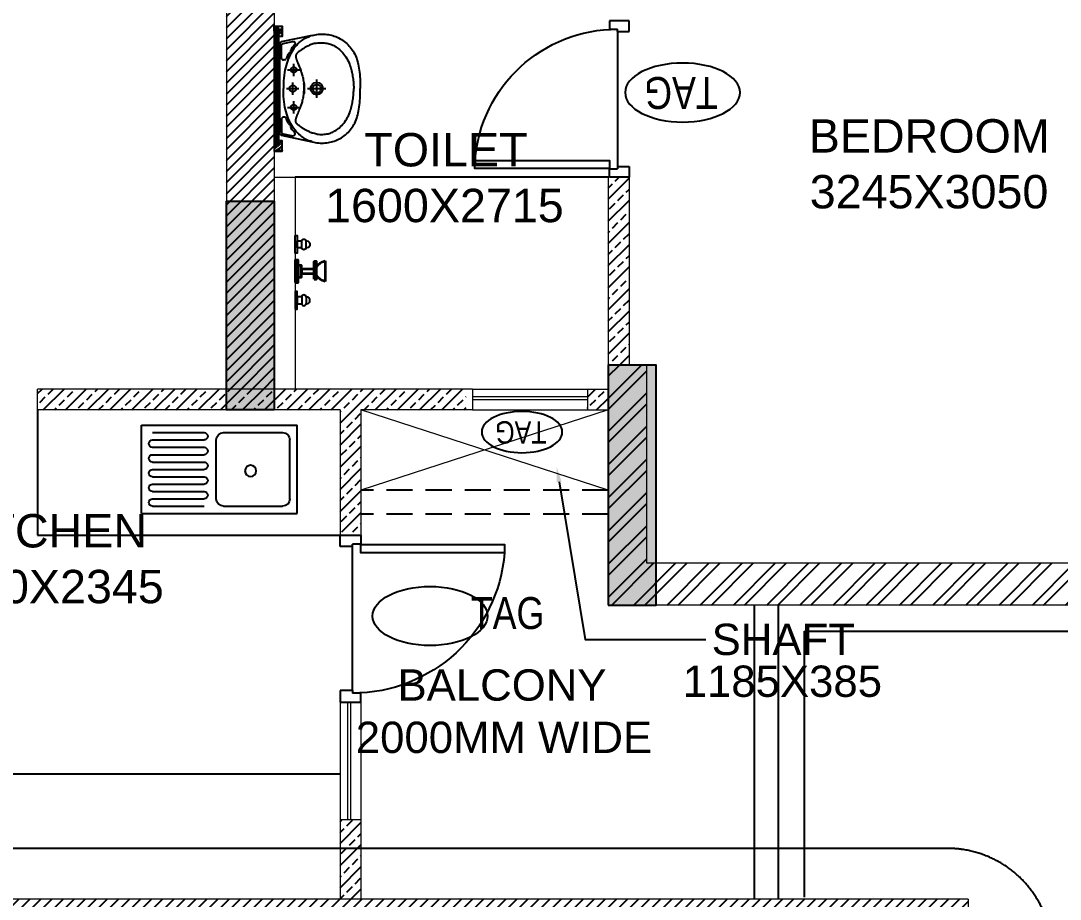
# Model space of a CAD drawing. Header units: millimetres. Extents: x 1255966 to 1543012, y 318612 to 465611.
# Drawn here: x 1423036 to 1428017, y 416649 to 420859 of the extents above; entities that cross this region are included whole.
import ezdxf
from ezdxf.enums import TextEntityAlignment as Align

# ---------------------------------------------------------------- set-up
doc = ezdxf.new("R2010")
doc.units = ezdxf.units.MM
doc.header["$LTSCALE"] = 500
doc.header["$MEASUREMENT"] = 0
for name, pattern in [('3BHK Tower plans sections n elevations 13716$0$CENTER', [50.8, 31.75, -6.35, 6.35, -6.35]), ('3BHK Tower plans sections n elevations 13716$0$HIDDEN', [0.375, 0.25, -0.125]), ('HIDDEN', [0.375, 0.25, -0.125])]:
    doc.linetypes.add(name, pattern=pattern)
doc.layers.get('Defpoints').update_dxf_attribs({"lineweight": 0})
for name, color, linetype in [('3BHK Tower plans sections n elevations 13716$0$CUTOUT', 8, '3BHK Tower plans sections n elevations 13716$0$HIDDEN'), ('3BHK Tower plans sections n elevations 13716$0$DOOR', 8, 'Continuous'), ('3BHK Tower plans sections n elevations 13716$0$Drop', 143, 'Continuous'), ('3BHK Tower plans sections n elevations 13716$0$FIXTURE', 251, 'Continuous'), ('3BHK Tower plans sections n elevations 13716$0$FIXTURE-KITCHEN', 251, 'Continuous'), ('AHC-A-FURNITURE', 2, 'Continuous'), ('TEXT-RM NAME', 6, 'Continuous'), ('TOWER AREA COLUMN.', 6, 'Continuous')]:
    doc.layers.add(name, color=color, linetype=linetype)
for name, color, linetype, true_color in [('A-TAG', 7, 'Continuous', 0xef00ef), ('PROJECTION', 7, 'HIDDEN', 0xff4000), ('RAILING', 7, 'Continuous', 0xadadad)]:
    doc.layers.add(name, color=color, linetype=linetype, true_color=true_color)
for name, color, linetype, lineweight in [('TILE', 252, 'Continuous', 13), ('TOWER COL HATCH', 253, 'Continuous', 20), ('Wall', 2, 'Continuous', 15), ('WIN', 144, 'Continuous', 15)]:
    doc.layers.add(name, color=color, linetype=linetype, lineweight=lineweight)
doc.styles.add('3BHK Tower plans sections n elevations 13716$0$SIMPLEX', font='simplex.shx', dxfattribs={"width": 0.8, "height": 100})
doc.styles.get("Standard").update_dxf_attribs({"font": 'arial.ttf'})
pattern_1 = [(45, (1157523.66, 675112.694), (-53.033009, 53.033009), []), (45, (1157576.69, 675112.694), (-53.033009, 53.033009), [37.5, -18.75])]
pattern_2 = [(45, (1157523.658, 675112.694), (-26.5165043, 26.5165043), [])]

# ---------------------------------------------------------------- blocks, each defined once
blk = doc.blocks.new('3BHK Tower plans sections n elevations 13716$0$DOOR 750')
at = {"layer": '3BHK Tower plans sections n elevations 13716$0$DOOR', "ltscale": 100}
for p, q in [((0, 730), (100, 730)), ((0, 675), (0, 730)), ((100, 730), (100, 687)), ((60, 675), (0, 675)), ((100, 687), (60, 687)), ((60, 675), (60, 687)), ((60, 675), (60, -15)), ((60, -15), (0, -15)), ((0, -15), (0, -70)), ((60, -15), (60, -27)), ((100, -27), (60, -27)), ((100, -70), (100, -27)), ((0, -70), (100, -70))]:
    blk.add_line(p, q, dxfattribs=at)
blk.add_lwpolyline([(99.6, -24.6), (787.7, -24.6), (787.7, 15.4), (99.6, 15.4)], close=True, dxfattribs=at)
at = {"layer": '3BHK Tower plans sections n elevations 13716$0$DOOR', "linetype": 'Continuous'}
blk.add_arc((62, -40.9), 727.9, 4.4383, 90.1592, dxfattribs=at)
at = {"layer": 'Defpoints', "ltscale": 100, "style": '3BHK Tower plans sections n elevations 13716$0$SIMPLEX', "width": 0.8}
blk.add_attdef('D750', (284.7, 36.5), '', height=100, dxfattribs=at)
blk = doc.blocks.new('3BHK Tower plans sections n elevations 13716$0$A$C614879CD')
at = {"layer": '3BHK Tower plans sections n elevations 13716$0$FIXTURE', "ltscale": 0.5}
for p, q in [((450, 793.5), (0, 793.5)), ((0, 793.5), (0, 0)), ((450, 793.5), (450, 0)), ((37.5, 737.3), (37.5, 474.8)), ((75, 737.3), (75, 474.8)), ((112.5, 737.3), (112.5, 474.8)), ((150, 737.3), (150, 474.8)), ((187.5, 737.3), (187.5, 474.8)), ((225, 737.3), (225, 474.8)), ((262.5, 737.3), (262.5, 474.8)), ((300, 737.3), (300, 474.8)), ((337.5, 737.3), (337.5, 474.8)), ((375, 737.3), (375, 474.8)), ((412.5, 737.3), (412.5, 474.8)), ((37.5, 375), (37.5, 75)), ((375, 412.5), (75, 412.5)), ((412.5, 375), (412.5, 75)), ((450, 0), (0, 0)), ((375, 37.5), (75, 37.5))]:
    blk.add_line(p, q, dxfattribs=at)
blk.add_circle((232.7, 237.4), 28.8, dxfattribs=at)
for centre, radius, start, end in [((93.8, 737.3), 18.8, 0, 180), ((168.8, 737.3), 18.8, 0, 180), ((243.8, 737.3), 18.8, 0, 180), ((318.8, 737.3), 18.8, 0, 180), ((393.8, 737.3), 18.8, 0, 180), ((56.3, 474.8), 18.8, 180, 0), ((131.3, 474.8), 18.8, 180, 0), ((206.3, 474.8), 18.8, 180, 0), ((281.3, 474.8), 18.8, 180, 0), ((356.3, 474.8), 18.8, 180, 0), ((75, 375), 37.5, 90, 180), ((375, 375), 37.5, 0, 90), ((75, 75), 37.5, 180, 270), ((375, 75), 37.5, 270, 0)]:
    blk.add_arc(centre, radius, start, end, dxfattribs=at)
blk = doc.blocks.new('3BHK Tower plans sections n elevations 13716$0$MICHELANGELO PLAN')
at = {"layer": '3BHK Tower plans sections n elevations 13716$0$FIXTURE'}
for p, q in [((-223.5, 190.1), (-254.5, 41.6)), ((214.7, 197.3), (-214.7, 197.3)), ((-169.2, 153.5), (-164.2, 156.1)), ((-164.2, 156.1), (-155, 160.5)), ((-155, 160.5), (-145.2, 164.6)), ((-145.2, 164.6), (-143, 165.4)), ((-137.1, 173.9), (-137.1, 179.3)), ((-111.4, 166.4), (-100.2, 169.1)), ((-100.2, 169.1), (-88.6, 171.6)), ((-88.6, 171.6), (-76.5, 173.7)), ((-76.5, 173.7), (-63.8, 175.5)), ((76.5, 173.7), (63.8, 175.5)), ((88.6, 171.6), (76.5, 173.7)), ((100.2, 169.1), (88.6, 171.6)), ((111.4, 166.4), (100.2, 169.1)), ((137.1, 173.9), (137.1, 179.3)), ((145.2, 164.6), (143, 165.4)), ((155, 160.5), (145.2, 164.6)), ((164.2, 156.1), (155, 160.5)), ((169.2, 153.5), (164.2, 156.1)), ((254.5, 41.6), (223.5, 190.1)), ((-220.7, 103.2), (-225.5, 97.6)), ((-220.8, 103.1), (-215.7, 108.6)), ((-215.7, 108.5), (-210.3, 113.9)), ((-210.4, 113.8), (-204.5, 119.2)), ((-189.5, 141.6), (-185.2, 144.4)), ((-184.4, 134.2), (-176.8, 139)), ((-178.7, 142.5), (-177, 138.9)), ((-171.2, 147.6), (-169.2, 143.4)), ((-122.1, 110.4), (-116.6, 108.1)), ((171.2, 147.6), (169.2, 143.4)), ((184.4, 134.2), (176.8, 139)), ((178.7, 142.5), (177, 138.9)), ((189.5, 141.6), (185.2, 144.4)), ((210.4, 113.8), (204.5, 119.2)), ((215.7, 108.5), (210.3, 113.9)), ((220.8, 103.1), (215.7, 108.6)), ((220.7, 103.2), (225.5, 97.6)), ((-252.5, 48.3), (-250.1, 54.9)), ((-247.3, 61.8), (-250.1, 54.9)), ((-244.4, 68), (-247.3, 61.8)), ((-241.2, 74.3), (-244.4, 68)), ((-229.7, 92.1), (-233.8, 86.4)), ((-229.9, 91.9), (-229.9, 91.9)), ((-225.4, 97.7), (-229.7, 92.1)), ((-229.7, 92.1), (-229.7, 92.1)), ((-19.3, 79.8), (-19.9, 79.9)), ((-19.3, 79.8), (-19.3, 80.4)), ((0, 79), (-2.1, 79)), ((2.1, 79), (0, 79)), ((19.3, 79.8), (19.3, 80.4)), ((225.4, 97.7), (229.7, 92.1)), ((229.7, 92.1), (233.8, 86.4)), ((229.7, 92.1), (229.7, 92.1)), ((229.9, 91.9), (229.9, 91.9)), ((241.2, 74.3), (244.4, 68)), ((244.4, 68), (247.3, 61.8)), ((247.3, 61.8), (250.1, 54.9)), ((252.5, 48.3), (250.1, 54.9)), ((-254.5, 41.6), (-252.5, 48.3)), ((254.5, 41.6), (252.5, 48.3))]:
    blk.add_line(p, q, dxfattribs=at)
at = {"layer": '3BHK Tower plans sections n elevations 13716$0$FIXTURE', "linetype": '3BHK Tower plans sections n elevations 13716$0$CENTER', "ltscale": 10}
for p, q in [((-89.9, 159.5), (-89.9, 100.2)), ((0, 164), (0, 104.7)), ((89.9, 159.5), (89.9, 100.2)), ((-119.5, 129.9), (-60.3, 129.9)), ((-29.6, 134.3), (29.6, 134.3)), ((60.3, 129.9), (119.5, 129.9)), ((0, 64.1), (0, -24.7)), ((-44.4, 19.7), (44.4, 19.7))]:
    blk.add_line(p, q, dxfattribs=at)
at = {"layer": '3BHK Tower plans sections n elevations 13716$0$FIXTURE'}
for points in [[(-146.1, 188.3), (-207.4, 188.3, 0.355211), (-216.2, 181.1), (-226.1, 133.7, 0.709657), (-211.6, 124.9), (-203.8, 131.3), (-196.9, 136.6), (-189.5, 141.6)], [(146.1, 188.3), (207.4, 188.3, -0.355211), (216.2, 181.1), (226.1, 133.7, -0.709657), (211.6, 124.9), (203.8, 131.3), (196.9, 136.6), (189.5, 141.6)]]:
    blk.add_lwpolyline(points, format="xyb", dxfattribs=at)
for points in [[(-176.8, 139), (-168.8, 143.6), (-160.3, 148.1), (-151.3, 152.3), (-141.9, 156.2), (-132.2, 159.9), (-122, 163.3), (-111.4, 166.4)], [(-63.8, 175.5), (-50.5, 177), (-37.5, 178.1), (-24.8, 178.8), (-12.3, 179.2), (0, 179.3)], [(63.8, 175.5), (50.5, 177), (37.5, 178.1), (24.8, 178.8), (12.3, 179.2), (0, 179.3)], [(176.8, 139), (168.8, 143.6), (160.3, 148.1), (151.3, 152.3), (141.9, 156.2), (132.2, 159.9), (122, 163.3), (111.4, 166.4)], [(-217.6, 19.7), (-216.6, 25.4), (-215.5, 30.8), (-214.2, 35.8), (-212.8, 40.6), (-211.2, 45.2), (-209.6, 49.6), (-207.8, 53.7), (-206.1, 57.6), (-204.3, 61.3), (-202.5, 64.9), (-200.7, 68.2), (-199, 71.4), (-197.2, 74.5), (-195.5, 77.4), (-193.8, 80.2), (-192.2, 82.9), (-190.6, 85.4), (-189, 87.9), (-187.4, 90.3), (-185.9, 92.6), (-184.4, 94.8), (-182.9, 96.9), (-181.5, 98.9), (-180.1, 100.8), (-178.7, 102.7), (-177.4, 104.5), (-176, 106.2), (-174.7, 107.9), (-173.4, 109.5), (-172.1, 111), (-170.8, 112.4), (-169.5, 113.7), (-168.2, 114.9), (-166.9, 116), (-165.5, 116.9), (-164.2, 117.7), (-162.8, 118.4), (-161.5, 118.9), (-160.1, 119.4), (-158.6, 119.7), (-157.1, 119.9), (-155.6, 120), (-154, 120), (-152.3, 119.9), (-150.6, 119.7), (-148.8, 119.4), (-146.9, 119.1), (-145, 118.6), (-143, 118.1), (-141, 117.5), (-138.9, 116.8), (-136.8, 116.1), (-134.5, 115.3), (-132.2, 114.4), (-129.8, 113.5), (-127.4, 112.6), (-124.8, 111.5), (-122.1, 110.4)], [(-204.8, 118.8), (-198.3, 124.3), (-191.6, 129.3), (-184.4, 134.2)], [(-116.6, 108.1), (-110.5, 105.6), (-104.1, 102.9)], [(-104.1, 102.9), (-100.6, 101.5), (-97.1, 100), (-93.4, 98.6), (-89.5, 97.1), (-85.5, 95.6), (-83.9, 95)], [(106.5, 103.9), (103.1, 102.5), (99.5, 101), (95.7, 99.5), (91.8, 98), (87.7, 96.4), (83.9, 95)], [(217.6, 19.7), (216.5, 25.6), (215.4, 31.1), (214, 36.4), (212.5, 41.3), (210.9, 46.1), (209.2, 50.6), (207.4, 54.8), (205.6, 58.8), (203.7, 62.6), (201.8, 66.2), (200, 69.5), (198.2, 72.8), (196.4, 75.9), (194.6, 78.8), (192.9, 81.7), (191.2, 84.4), (189.5, 87), (187.9, 89.5), (186.3, 91.9), (184.8, 94.2), (183.3, 96.4), (181.8, 98.5), (180.3, 100.6), (178.9, 102.5), (177.5, 104.4), (176.1, 106.2), (174.7, 107.9), (173.4, 109.5), (172, 111.1), (170.7, 112.5), (169.3, 113.9), (168, 115.1), (166.6, 116.2), (165.2, 117.1), (163.8, 117.9), (162.4, 118.6), (160.9, 119.1), (159.5, 119.5), (158, 119.8), (156.4, 120), (154.8, 120), (153.1, 120), (151.3, 119.8), (149.5, 119.6), (147.6, 119.2), (145.6, 118.8), (143.6, 118.2), (141.5, 117.6), (139.3, 117), (137.1, 116.2), (134.8, 115.4), (132.4, 114.5), (129.9, 113.6), (127.4, 112.6), (124.7, 111.5), (121.9, 110.4), (106.5, 103.9)], [(204.8, 118.8), (198.3, 124.3), (191.6, 129.3), (184.4, 134.2)], [(-233.8, 86.4), (-237.5, 80.6), (-241.2, 74.3)], [(-83.9, 95), (-81.3, 94.1), (-76.9, 92.6), (-74.3, 91.8)], [(-74.3, 91.8), (-72.4, 91.2), (-67.6, 89.7), (-62.7, 88.4), (-57.5, 87.1), (-52.1, 85.9), (-46.5, 84.8), (-40.7, 83.7), (-34.6, 82.8), (-28.2, 82), (-21.6, 81.3), (-14.7, 80.8), (-7.5, 80.5), (0, 80.4)], [(-24.7, 80.7), (-24.7, 80.7), (-24.7, 80.7), (-24.5, 80.7), (-24.3, 80.7), (-24.1, 80.7), (-23.7, 80.7), (-23.3, 80.7), (-22.8, 80.7), (-22.3, 80.7)], [(-19.9, 79.9), (-20.6, 80), (-21.1, 80), (-21.7, 80.1), (-22.2, 80.2), (-22.7, 80.2), (-23.2, 80.3), (-23.6, 80.4), (-23.9, 80.4), (-24.2, 80.5), (-24.4, 80.6), (-24.6, 80.6), (-24.7, 80.6), (-24.7, 80.7)], [(-22.3, 80.7), (-21.2, 80.6), (-20.6, 80.5), (-20, 80.5), (-19.3, 80.4)], [(-19.3, 80.4), (-17.1, 80.3), (-15, 80.1), (-12.8, 80), (-10.6, 79.9), (-8.5, 79.8), (-6.4, 79.7), (-4.2, 79.7), (-2.1, 79.6), (0, 79.6)], [(-2.1, 79), (-4.2, 79.1), (-6.3, 79.1), (-8.5, 79.2), (-10.6, 79.3), (-12.8, 79.4), (-14.9, 79.5), (-17.1, 79.7), (-19.3, 79.8)], [(74.3, 91.8), (69.6, 90.3), (64.5, 88.9), (59.2, 87.5), (53.7, 86.2), (48, 85), (42, 83.9), (35.7, 83), (29.2, 82.1), (22.4, 81.4), (15.2, 80.9), (7.8, 80.5), (0, 80.4)], [(0, 79.6), (2.1, 79.6), (4.2, 79.7), (6.4, 79.7), (8.5, 79.8), (10.6, 79.9), (12.8, 80), (15, 80.1), (17.1, 80.3), (19.3, 80.4)], [(19.3, 79.8), (17.1, 79.7), (14.9, 79.5), (12.8, 79.4), (10.6, 79.3), (8.5, 79.2), (6.3, 79.1), (4.2, 79.1), (2.1, 79)], [(24.7, 80.7), (24.7, 80.6), (24.6, 80.6), (24.4, 80.6), (24.2, 80.5), (23.9, 80.4), (23.6, 80.4), (23.2, 80.3), (22.7, 80.2), (22.2, 80.2), (21.7, 80.1), (21.2, 80), (20.6, 80), (20, 79.9), (19.3, 79.8)], [(19.3, 80.4), (20, 80.5), (20.6, 80.5)], [(20.6, 80.5), (21.8, 80.6), (22.3, 80.7), (22.9, 80.7), (23.3, 80.7), (23.7, 80.7), (24.1, 80.7), (24.3, 80.7), (24.5, 80.7), (24.7, 80.7), (24.7, 80.7), (24.7, 80.7)], [(83.9, 95), (79, 93.3), (74.3, 91.8)], [(233.8, 86.4), (237.5, 80.6), (241.2, 74.3)], [(-254.5, 41.6), (-256.4, 34.2), (-258, 26.6), (-259.3, 18.8), (-260.3, 10.8), (-260.9, 2.8), (-261.2, -5.2), (-261.1, -13.2), (-260.7, -21.2), (-259.9, -28.9), (-258.9, -36.4), (-257.5, -43.7), (-255.9, -50.9), (-254, -57.9), (-251.7, -64.7), (-249.2, -71.6), (-246.2, -78.4), (-243, -85.3), (-239.3, -92.1), (-235.2, -98.9), (-230.7, -105.7), (-225.9, -112.3), (-220.8, -118.7), (-215.4, -124.8), (-209.8, -130.7), (-204, -136.1), (-198.1, -141.2), (-192, -146.1), (-185.6, -150.6), (-179.1, -154.8), (-172.4, -158.8), (-165.3, -162.5), (-157.9, -165.9), (-150.3, -169.1), (-142.3, -172.1), (-134, -174.7), (-125.4, -177.1), (-116.5, -179.2), (-107.4, -181.1), (-98, -182.8), (-88.4, -184.2), (-78.5, -185.5), (-68.3, -186.5), (-57.8, -187.4), (-47, -188.1), (-35.8, -188.6), (-24.2, -189), (-12.3, -189.2), (0, -189.3)], [(-217.6, 19.7), (-218.6, 12), (-219.2, 4.6), (-219.5, -2.6), (-219.4, -9.5), (-219.1, -16.2), (-218.4, -22.6), (-217.4, -28.8), (-216.2, -34.8), (-214.7, -40.6), (-212.9, -46.2), (-210.9, -51.7), (-208.6, -57.1), (-206, -62.5), (-203, -67.8), (-199.7, -73.1), (-196, -78.5), (-191.8, -83.9), (-187.3, -89.3), (-182.3, -94.7), (-177, -100), (-171.2, -105.2), (-165, -110.3), (-158.5, -115.2), (-151.7, -119.8), (-144.6, -124.3), (-137.2, -128.4), (-129.8, -132.2), (-122.3, -135.6), (-114.7, -138.7), (-107.3, -141.4), (-100, -143.8), (-93, -145.8), (-86.1, -147.5), (-79.4, -149), (-72.9, -150.4), (-66.4, -151.6), (-60, -152.6), (-53.5, -153.6), (-46.7, -154.5), (-39.8, -155.4), (-32.6, -156.1), (-25.1, -156.8), (-17.1, -157.3), (-8.7, -157.7), (0, -157.8)], [(254.5, 41.6), (256.4, 34.2), (258, 26.6), (259.3, 18.8), (260.3, 10.8), (260.9, 2.8), (261.2, -5.2), (261.1, -13.2), (260.7, -21.2), (259.9, -28.9), (258.9, -36.4), (257.5, -43.7), (255.9, -50.9), (254, -57.9), (251.7, -64.7), (249.2, -71.6), (246.2, -78.4), (243, -85.3), (239.3, -92.1), (235.2, -98.9), (230.7, -105.7), (225.9, -112.3), (220.8, -118.7), (215.4, -124.8), (209.8, -130.7), (204, -136.1), (198.1, -141.2), (192, -146.1), (185.6, -150.6), (179.1, -154.8), (172.4, -158.8), (165.3, -162.5), (157.9, -165.9), (150.3, -169.1), (142.3, -172.1), (134, -174.7), (125.4, -177.1), (116.5, -179.2), (107.4, -181.1), (98, -182.8), (88.4, -184.2), (78.5, -185.5), (68.3, -186.5), (57.8, -187.4), (47, -188.1), (35.8, -188.6), (24.2, -189), (12.3, -189.2), (0, -189.3)], [(217.6, 19.7), (218.6, 12), (219.2, 4.6), (219.5, -2.6), (219.4, -9.5), (219.1, -16.2), (218.4, -22.6), (217.4, -28.8), (216.2, -34.8), (214.7, -40.6), (212.9, -46.2), (210.9, -51.7), (208.6, -57.1), (206, -62.5), (203, -67.8), (199.7, -73.1), (196, -78.5), (191.8, -83.9), (187.3, -89.3), (182.3, -94.7), (177, -100), (171.2, -105.2), (165, -110.3), (158.5, -115.2), (151.7, -119.8), (144.6, -124.3), (137.2, -128.4), (129.8, -132.2), (122.3, -135.6), (114.7, -138.7), (107.3, -141.4), (100, -143.8), (93, -145.8), (86.1, -147.5), (79.4, -149), (72.9, -150.4), (66.4, -151.6), (60, -152.6), (53.5, -153.6), (46.7, -154.5), (39.8, -155.4), (32.6, -156.1), (25.1, -156.8), (17.1, -157.3), (8.7, -157.7), (0, -157.8)]]:
    blk.add_lwpolyline(points, dxfattribs=at)
at = {"layer": '3BHK Tower plans sections n elevations 13716$0$FIXTURE', "linetype": '3BHK Tower plans sections n elevations 13716$0$HIDDEN', "ltscale": 10}
for centre, radius in [((0, 134.3), 15.7), ((-89.9, 129.9), 13.5), ((89.9, 129.9), 13.5)]:
    blk.add_circle(centre, radius, dxfattribs=at)
at = {"layer": '3BHK Tower plans sections n elevations 13716$0$FIXTURE'}
for radius in [29.2, 20.2]:
    blk.add_circle((0, 19.7), radius, dxfattribs=at)
for centre, radius, start, end in [((-214.7, 188.3), 8.99, 90, 168.2224), ((-167.2, 149.5), 4.49, 117.4373, 205.4912), ((-146.1, 179.3), 8.99, 0, 90), ((-146.1, 173.9), 8.99, 290.5575, 0), ((146.1, 179.3), 8.99, 90, 180), ((146.1, 173.9), 8.99, 180, 249.4425), ((167.2, 149.5), 4.49, 334.5088, 62.5627), ((214.7, 188.3), 8.99, 11.7776, 90), ((-182.8, 140.6), 4.49, 25.4912, 122.2542), ((182.8, 140.6), 4.49, 57.7458, 154.5088)]:
    blk.add_arc(centre, radius, start, end, dxfattribs=at)
blk = doc.blocks.new('3BHK Tower plans sections n elevations 13716$0$A$C470428AC')
at = {"layer": '3BHK Tower plans sections n elevations 13716$0$FIXTURE'}
for p, q in [((-111.5, -31), (-145.6, -31)), ((122.3, -31), (156.4, -31)), ((-111.5, -52.3), (-145.6, -52.3)), ((122.3, -52.3), (156.4, -52.3))]:
    blk.add_line(p, q, dxfattribs=at)
at = {"layer": '3BHK Tower plans sections n elevations 13716$0$FIXTURE', "lineweight": 35}
for p, q in [((38.6, -90.5), (-46.8, -90.5)), ((-49.6, -142.9), (49.1, -142.9)), ((-49.6, -142.9), (49.1, -142.9))]:
    blk.add_line(p, q, dxfattribs=at)
at = {"layer": '3BHK Tower plans sections n elevations 13716$0$FIXTURE'}
for points in [[(-170.7, 0), (-170.7, -10.1), (-85.7, -10.1), (-85.7, 0)], [(181.5, 0), (181.5, -10.1), (96.5, -10.1), (96.5, 0)]]:
    blk.add_lwpolyline(points, close=True, dxfattribs=at)
at = {"layer": '3BHK Tower plans sections n elevations 13716$0$FIXTURE', "lineweight": 35, "elevation": 0}
for points in [[(54.7, 0), (54.7, -14), (-53.3, -14), (-53.3, 0)], [(54.7, 0), (54.7, -14), (-53.3, -14), (-53.3, 0)], [(28.3, -14), (28.3, -30), (-26.9, -30), (-26.9, -14)], [(28.3, -14), (28.3, -30), (-26.9, -30), (-26.9, -14)]]:
    blk.add_lwpolyline(points, close=True, dxfattribs=at)
at = {"layer": '3BHK Tower plans sections n elevations 13716$0$FIXTURE'}
for points in [[(-145.6, -10.1), (-145.6, -31, 0.824506), (-145.6, -52.3), (-145.6, -55.8, 0.878203), (-111.5, -55.8), (-111.5, -52.3, 0.824506), (-111.5, -31), (-111.5, -10.1), (-145.6, -10.1)], [(156.4, -10.1), (156.4, -31, -0.824506), (156.4, -52.3), (156.4, -55.8, -0.878203), (122.3, -55.8), (122.3, -52.3, -0.824506), (122.3, -31), (122.3, -10.1), (156.4, -10.1)]]:
    blk.add_lwpolyline(points, format="xyb", close=True, dxfattribs=at)
at = {"layer": '3BHK Tower plans sections n elevations 13716$0$FIXTURE', "lineweight": 35, "elevation": 0}
for points in [[(-9.8, -90.5), (-9.8, -30), (11.2, -30), (11.2, -90.5)], [(-9.8, -90.5), (-9.8, -30), (11.2, -30), (11.2, -90.5)], [(38.6, -90.5), (38.6, -96.5), (38.6, -102.5), (-46.8, -102.5), (-46.8, -90.5)], [(38.6, -90.5), (38.6, -96.5), (38.6, -102.5), (-46.8, -102.5), (-46.8, -90.5), (38.6, -90.5)]]:
    blk.add_lwpolyline(points, dxfattribs=at)
at = {"layer": '3BHK Tower plans sections n elevations 13716$0$FIXTURE', "lineweight": 35}
for centre, start, end in [((17.5, -160.4), 123.4035, 165.4116), ((17.5, -160.4), 123.4035, 165.4116), ((-18, -160.4), 14.5884, 56.5965), ((-18, -160.4), 14.5884, 56.5965)]:
    blk.add_arc(centre, 69.3, start, end, dxfattribs=at)
blk = doc.blocks.new('3BHK Tower plans sections n elevations 13716$0$Mirror')
at = {"layer": '3BHK Tower plans sections n elevations 13716$0$FIXTURE', "ltscale": 0.1}
h = blk.add_hatch(dxfattribs=at)
h.set_pattern_fill('WOOD8', color=250, scale=100, angle=225, style=0, pattern_type=2)
h.set_pattern_definition([(34.6952, (-96117.553, -30402.059), (494.9744524, 353.5538209), [11.1803, -1106.8536]), (45, (-96108.36, -30395.7), (-2e-14, 141.42136), [11, -89]), (63.4349, (-96100.583, -30387.917), (70.710822, 212.131952), [9.4868, -306.7409]), (217.875, (-96096.34, -30379.432), (565.6853303, 424.264217), [8.0623, -798.1635]), (219.8056, (-96102.704, -30384.3815), (777.817169, 636.3964881), [11.0454, -1093.4907]), (239.0362, (-96111.19, -30391.453), (-141.421532, -282.842614), [12.3693, -399.9412]), (54.4623, (-96111.896, -30396.402), (282.8428988, 424.2639918), [6.0828, -602.1935]), (38.6598, (-96108.361, -30391.453), (-636.3961725, -494.9745929), [9.0554, -896.4831]), (230.7106, (-96101.29, -30385.796), (-565.6852912, -707.1068334), [10.0499, -994.9377]), (213.6901, (-96107.654, -30393.574), (353.5532764, 212.132255), [5.099, -504.8029]), (39.8056, (-96123.21, -30409.13), (-777.817169, -636.3964881), [11.0454, -1093.4907]), (33.6901, (-96114.725, -30402.06), (-353.5532764, -212.132255), [10.198, -499.7039]), (45, (-96106.24, -30396.4), (-2e-14, 141.42136), [12, -88]), (65.556, (-96097.754, -30387.917), (212.1324479, 494.9745942), [8.544, -845.8564]), (48.8141, (-96094.219, -30380.139), (919.23833595, 1060.66055824), [15.0333, -1488.2963]), (39.8056, (-96084.319, -30368.825), (-777.817169, -636.3964881), [11.0454, -1093.4907]), (45, (-96075.83, -30361.75), (-2e-14, 141.42136), [11, -89]), (50.1944, (-96138.766, -30424.687), (636.3964881, 777.817169), [11.0454, -1093.4907]), (39.8056, (-96131.695, -30416.201), (-777.817169, -636.3964881), [11.0454, -1093.4907]), (45, (-96140.18, -30423.27), (-2e-14, 141.42136), [6, -94]), (50.1944, (-96135.938, -30419.03), (636.3964881, 777.817169), [11.0454, -1093.4907]), (45, (-96128.87, -30410.54), (-2e-14, 141.42136), [10, -90]), (55.3048, (-96121.796, -30403.473), (-353.5538209, -494.9744524), [11.1803, -1106.8536]), (50.1944, (-96115.432, -30394.281), (636.3964881, 777.817169), [11.0454, -1093.4907]), (39.8056, (-96108.361, -30385.796), (-777.817169, -636.3964881), [11.0454, -1093.4907]), (39.8056, (-96099.876, -30378.725), (-777.817169, -636.3964881), [11.0454, -1093.4907]), (36.8699, (-96091.39, -30371.654), (-494.9746855, -353.5534203), [14.1421, -692.9646]), (45, (-96080.08, -30363.17), (-2e-14, 141.42136), [15, -85]), (32.4712, (-96040.479, -30408.423), (424.2640633, 282.8427632), [9.2195, -912.7349]), (39.2894, (-96032.7, -30403.473), (-707.1068334, -565.6852912), [10.0499, -994.9377]), (53.1301, (-96040.479, -30408.423), (353.5534203, 494.9746855), [7.0711, -700.0357]), (54.4623, (-96036.236, -30402.766), (282.8428988, 424.2639918), [12.1655, -596.1107]), (45, (-96099.88, -30463.58), (-2e-14, 141.42136), [12, -88]), (35.5377, (-96091.39, -30455.092), (-424.2639918, -282.8428988), [6.0828, -602.1935]), (246.8014, (-96086.44, -30451.557), (141.421382, 282.8427255), [5.3852, -533.1313]), (237.9946, (-96088.562, -30456.5064), (494.9749724, 777.8173423), [13.3417, -1320.8247]), (37.875, (-96032.7, -30400.645), (-565.6853303, -424.264217), [8.0623, -798.1635]), (52.125, (-96032.7, -30400.645), (424.264217, 565.6853303), [8.0623, -798.1635]), (45, (-96098.46, -30464.99), (-2e-14, 141.42136), [8, -92]), (239.0362, (-96092.805, -30459.335), (-141.421532, -282.842614), [8.2462, -404.0644]), (41.6335, (-96085.0263, -30447.314), (-1202.0822553, -1060.6593486), [17.0294, -1685.9093]), (42.7094, (-96072.2984, -30436.0003), (-1767.7666618, -1626.34590616), [25.02, -2476.9792]), (48.1798, (-96053.9136, -30419.03), (1131.37151885, 1272.79160828), [18.0278, -1784.7479]), (54.4623, (-96041.893, -30405.595), (282.8428988, 424.2639918), [18.2483, -590.028]), (55.3048, (-96093.512, -30469.9415), (-353.5538209, -494.9744524), [11.1803, -1106.8536]), (60.9454, (-96087.148, -30460.749), (-212.1320511, -353.5533917), [14.5602, -713.4508]), (45, (-96080.08, -30448.02), (-2e-14, 141.42136), [13, -87]), (36.8699, (-96070.884, -30438.829), (-494.9746855, -353.5534203), [14.1421, -692.9646]), (48.5763, (-96059.5705, -30430.3435), (989.9501963, 1131.3702398), [16.0312, -1587.0907]), (36.2538, (-96048.964, -30418.323), (565.6856748, 424.263725), [13.1529, -1302.1417]), (30.9638, (-96038.357, -30410.544), (-282.842614, -141.421532), [12.3693, -399.9412]), (45, (-96027.75, -30404.18), (-2e-14, 141.42136), [7, -93]), (219.8056, (-96085.026, -30447.314), (777.817169, 636.3964881), [22.0907, -1082.4454]), (40.2364, (-96104.825, -30458.628), (-848.5276056, -707.1074468), [24.0832, -1180.0763]), (45, (-96086.44, -30443.07), (-2e-14, 141.42136), [23, -77]), (49.0856, (-96070.177, -30426.808), (848.52842144, 989.9492307), [28.0713, -1375.4955]), (45, (-96051.79, -30405.59), (-2e-14, 141.42136), [25, -75]), (52.125, (-96089.976, -30473.477), (424.264217, 565.6853303), [24.1868, -782.039]), (51.3402, (-96075.127, -30454.385), (494.9745929, 636.3961725), [18.1108, -887.4277]), (42.5104, (-96063.813, -30440.243), (-1626.3468232, -1484.92294044), [23.0217, -2279.1512]), (38.4802, (-96046.8426, -30424.6866), (-2050.60961708, -1626.34561551), [35.2278, -3487.5552]), (48.0128, (-96135.938, -30427.515), (1202.08123859, 1343.50317534), [19.0263, -1883.6035]), (36.8699, (-96123.21, -30413.373), (-494.9746855, -353.5534203), [21.2132, -685.8936]), (42.6141, (-96106.2395, -30400.645), (-1697.05509359, -1555.63617396), [24.0208, -2378.0616]), (55.6197, (-96088.562, -30384.3815), (-636.3954187, -919.2392743), [16.2788, -1611.6032]), (45, (-96079.37, -30370.95), (-2e-14, 141.42136), [20, -80]), (41.8202, (-96144.4233, -30419.03), (-1272.79160828, -1131.37151885), [18.0278, -1784.7479]), (51.009, (-96130.9883, -30407.009), (-636.39613372, -777.81739343), [19.105, -1891.3923]), (51.7098, (-96118.9675, -30392.1597), (-565.68592816, -707.10641908), [17.1172, -1694.607]), (39.2894, (-96108.361, -30378.725), (-707.1068334, -565.6852912), [20.0998, -984.8878]), (32.9052, (-96092.8045, -30365.997), (-777.81783655, -494.9741718), [14.3178, -1417.4643]), (54.4623, (-96080.784, -30358.219), (282.8428988, 424.2639918), [12.1655, -596.1107]), (48.8141, (-96130.988, -30432.465), (919.23833595, 1060.66055824), [15.0333, -1488.2963]), (32.1957, (-96121.0888, -30421.151), (-1131.37122004, -707.10610655), [22.561, -2233.5418]), (45, (-96102, -30409.13), (-2e-14, 141.42136), [25, -75]), (50.4403, (-96084.319, -30391.4526), (-707.10727199, -848.52769078), [21.095, -2088.4073]), (51.7098, (-96070.884, -30375.189), (-565.68592816, -707.10641908), [17.1172, -1694.607]), (45, (-96149.37, -30414.08), (-2e-14, 141.42136), [17, -83]), (53.1301, (-96137.352, -30402.059), (353.5534203, 494.9746855), [28.2843, -678.8225]), (42.6141, (-96120.3817, -30379.4318), (-1697.05509359, -1555.63617396), [24.0208, -2378.0616]), (39.4725, (-96102.704, -30363.1683), (1626.3446845, 1343.50403965), [31.1448, -3083.3375]), (51.8428, (-96085.0263, -30478.4267), (-1060.65956137, -1343.50340493), [25.1794, -2492.7563]), (45, (-96069.47, -30458.63), (-2e-14, 141.42136), [28, -72]), (41.3478, (-96049.671, -30438.8288), (-2333.45154641, -2050.610630195), [47.0956, -4662.4691]), (45, (-96109.78, -30453.68), (-2e-14, 141.42136), [24, -76]), (49.7636, (-96092.8045, -30436.7074), (707.1074468, 848.5276056), [24.0832, -1180.0763]), (43.1524, (-96077.248, -30418.3227), (-2192.03065427, -2050.61009851), [31.0161, -3070.5964]), (42.2737, (-96054.6207, -30397.1095), (-1484.92397976, -1343.5031867), [21.0238, -2081.3558]), (39.8056, (-96121.089, -30442.364), (-777.817169, -636.3964881), [22.0907, -1082.4454]), (45, (-96104.12, -30428.22), (-2e-14, 141.42136), [32, -68]), (46.9092, (-96081.4908, -30405.5947), (1979.89720474, 2121.32198918), [30.0167, -2971.6495]), (48.5763, (-96060.985, -30383.6744), (989.9501963, 1131.3702398), [16.0312, -1587.0907])])
h.paths.add_polyline_path([(0, 300), (0, 275), (-20, 275), (-20, 250), (-37.7, 250), (-37.7, 300)])
blk.add_hatch(color=248, dxfattribs=at).paths.add_polyline_path([(-5.7, -275), (-14.6, -275), (-14.6, 275), (-5.7, 275)])
h = blk.add_hatch(dxfattribs=at)
h.set_pattern_fill('WOOD8', color=250, scale=100, angle=225, style=0, pattern_type=2)
h.set_pattern_definition([(325.3048, (-96117.553, 30401.856), (494.9744524, -353.5538209), [11.1803, -1106.8536]), (315, (-96108.36, 30395.49), (5e-14, -141.42136), [11, -89]), (296.5651, (-96100.583, 30387.713), (70.710822, -212.131952), [9.4868, -306.7409]), (142.125, (-96096.34, 30379.228), (565.6853303, -424.264217), [8.0623, -798.1635]), (140.1944, (-96102.704, 30384.178), (777.817169, -636.3964881), [11.0454, -1093.4907]), (120.9638, (-96111.19, 30391.25), (-141.421532, 282.842614), [12.3693, -399.9412]), (305.5377, (-96111.896, 30396.199), (282.8428988, -424.2639918), [6.0828, -602.1935]), (321.3402, (-96108.361, 30391.249), (-636.3961725, 494.9745929), [9.0554, -896.4831]), (129.2894, (-96101.29, 30385.592), (-565.6852912, 707.1068334), [10.0499, -994.9377]), (146.3099, (-96107.654, 30393.37), (353.5532764, -212.132255), [5.099, -504.8029]), (320.1944, (-96123.21, 30408.927), (-777.817169, 636.3964881), [11.0454, -1093.4907]), (326.3099, (-96114.725, 30401.856), (-353.5532764, 212.132255), [10.198, -499.7039]), (315, (-96106.24, 30396.2), (5e-14, -141.42136), [12, -88]), (294.444, (-96097.754, 30387.713), (212.1324479, -494.9745942), [8.544, -845.8564]), (311.1859, (-96094.219, 30379.935), (919.23833595, -1060.66055824), [15.0333, -1488.2963]), (320.1944, (-96084.319, 30368.622), (-777.817169, 636.3964881), [11.0454, -1093.4907]), (315, (-96075.83, 30361.55), (5e-14, -141.42136), [11, -89]), (309.8056, (-96138.766, 30424.483), (636.3964881, -777.817169), [11.0454, -1093.4907]), (320.1944, (-96131.695, 30415.998), (-777.817169, 636.3964881), [11.0454, -1093.4907]), (315, (-96140.18, 30423.07), (5e-14, -141.42136), [6, -94]), (309.8056, (-96135.938, 30418.826), (636.3964881, -777.817169), [11.0454, -1093.4907]), (315, (-96128.87, 30410.34), (5e-14, -141.42136), [10, -90]), (304.6952, (-96121.796, 30403.27), (-353.5538209, 494.9744524), [11.1803, -1106.8536]), (309.8056, (-96115.432, 30394.077), (636.3964881, -777.817169), [11.0454, -1093.4907]), (320.1944, (-96108.361, 30385.592), (-777.817169, 636.3964881), [11.0454, -1093.4907]), (320.1944, (-96099.876, 30378.521), (-777.817169, 636.3964881), [11.0454, -1093.4907]), (323.1301, (-96091.39, 30371.45), (-494.9746855, 353.5534203), [14.1421, -692.9646]), (315, (-96080.08, 30362.96), (5e-14, -141.42136), [15, -85]), (327.5288, (-96040.479, 30408.22), (424.2640633, -282.8427632), [9.2195, -912.7349]), (320.7106, (-96032.7, 30403.27), (-707.1068334, 565.6852912), [10.0499, -994.9377]), (306.8699, (-96040.479, 30408.22), (353.5534203, -494.9746855), [7.0711, -700.0357]), (305.5377, (-96036.236, 30402.563), (282.8428988, -424.2639918), [12.1655, -596.1107]), (315, (-96099.88, 30463.37), (5e-14, -141.42136), [12, -88]), (324.4623, (-96091.39, 30454.889), (-424.2639918, 282.8428988), [6.0828, -602.1935]), (113.1986, (-96086.44, 30451.353), (141.421382, -282.8427255), [5.3852, -533.1313]), (122.0054, (-96088.562, 30456.303), (494.9749724, -777.8173423), [13.3417, -1320.8247]), (322.125, (-96032.7, 30400.441), (-565.6853303, 424.264217), [8.0623, -798.1635]), (307.875, (-96032.7, 30400.441), (424.264217, -565.6853303), [8.0623, -798.1635]), (315, (-96098.46, 30464.79), (5e-14, -141.42136), [8, -92]), (120.9638, (-96092.805, 30459.131), (-141.421532, 282.842614), [8.2462, -404.0644]), (318.3665, (-96085.0263, 30447.1104), (-1202.0822553, 1060.6593486), [17.0294, -1685.9093]), (317.2906, (-96072.2984, 30435.7967), (-1767.7666618, 1626.34590616), [25.02, -2476.9792]), (311.8202, (-96053.9136, 30418.826), (1131.37151885, -1272.79160828), [18.0278, -1784.7479]), (305.5377, (-96041.893, 30405.391), (282.8428988, -424.2639918), [18.2483, -590.028]), (304.6952, (-96093.512, 30469.738), (-353.5538209, 494.9744524), [11.1803, -1106.8536]), (299.0546, (-96087.148, 30460.545), (-212.1320511, 353.5533917), [14.5602, -713.4508]), (315, (-96080.08, 30447.82), (5e-14, -141.42136), [13, -87]), (323.1301, (-96070.884, 30438.625), (-494.9746855, 353.5534203), [14.1421, -692.9646]), (311.4237, (-96059.5705, 30430.14), (989.9501963, -1131.3702398), [16.0312, -1587.0907]), (323.7462, (-96048.964, 30418.119), (565.6856748, -424.263725), [13.1529, -1302.1417]), (329.0362, (-96038.357, 30410.34), (-282.842614, 141.421532), [12.3693, -399.9412]), (315, (-96027.75, 30403.98), (5e-14, -141.42136), [7, -93]), (140.1944, (-96085.026, 30447.11), (777.817169, -636.3964881), [22.0907, -1082.4454]), (319.7636, (-96104.825, 30458.424), (-848.5276056, 707.1074468), [24.0832, -1180.0763]), (315, (-96086.44, 30442.87), (5e-14, -141.42136), [23, -77]), (310.9144, (-96070.177, 30426.604), (848.52842144, -989.9492307), [28.0713, -1375.4955]), (315, (-96051.79, 30405.39), (5e-14, -141.42136), [25, -75]), (307.875, (-96089.976, 30473.273), (424.264217, -565.6853303), [24.1868, -782.039]), (308.6598, (-96075.127, 30454.181), (494.9745929, -636.3961725), [18.1108, -887.4277]), (317.4896, (-96063.813, 30440.0394), (-1626.3468232, 1484.92294044), [23.0217, -2279.1512]), (321.5198, (-96046.8426, 30424.483), (-2050.60961708, 1626.34561551), [35.2278, -3487.5552]), (311.9872, (-96135.938, 30427.3114), (1202.08123859, -1343.50317534), [19.0263, -1883.6035]), (323.1301, (-96123.21, 30413.17), (-494.9746855, 353.5534203), [21.2132, -685.8936]), (317.3859, (-96106.2395, 30400.4414), (-1697.05509359, 1555.63617396), [24.0208, -2378.0616]), (304.3803, (-96088.562, 30384.178), (-636.3954187, 919.2392743), [16.2788, -1611.6032]), (315, (-96079.37, 30370.74), (5e-14, -141.42136), [20, -80]), (318.1798, (-96144.4233, 30418.826), (-1272.79160828, 1131.37151885), [18.0278, -1784.7479]), (308.991, (-96130.9883, 30406.8053), (-636.39613372, 777.81739343), [19.105, -1891.3923]), (308.2902, (-96118.9675, 30391.956), (-565.68592816, 707.10641908), [17.1172, -1694.607]), (320.7106, (-96108.361, 30378.521), (-707.1068334, 565.6852912), [20.0998, -984.8878]), (327.0948, (-96092.8045, 30365.793), (-777.81783655, 494.9741718), [14.3178, -1417.4643]), (305.5377, (-96080.784, 30358.015), (282.8428988, -424.2639918), [12.1655, -596.1107]), (311.1859, (-96130.988, 30432.261), (919.23833595, -1060.66055824), [15.0333, -1488.2963]), (327.8043, (-96121.0888, 30420.9475), (-1131.37122004, 707.10610655), [22.561, -2233.5418]), (315, (-96102, 30408.93), (5e-14, -141.42136), [25, -75]), (309.5597, (-96084.319, 30391.249), (-707.10727199, 848.52769078), [21.095, -2088.4073]), (308.2902, (-96070.884, 30374.9855), (-565.68592816, 707.10641908), [17.1172, -1694.607]), (315, (-96149.37, 30413.88), (5e-14, -141.42136), [17, -83]), (306.8699, (-96137.352, 30401.856), (353.5534203, -494.9746855), [28.2843, -678.8225]), (317.3859, (-96120.3817, 30379.228), (-1697.05509359, 1555.63617396), [24.0208, -2378.0616]), (320.5275, (-96102.704, 30362.9647), (1626.3446845, -1343.50403965), [31.1448, -3083.3375]), (308.1572, (-96085.0263, 30478.223), (-1060.65956137, 1343.50340493), [25.1794, -2492.7563]), (315, (-96069.47, 30458.42), (5e-14, -141.42136), [28, -72]), (318.6522, (-96049.671, 30438.6251), (-2333.45154641, 2050.610630195), [47.0956, -4662.4691]), (315, (-96109.78, 30453.47), (5e-14, -141.42136), [24, -76]), (310.2364, (-96092.8045, 30436.504), (707.1074468, -848.5276056), [24.0832, -1180.0763]), (316.8476, (-96077.248, 30418.119), (-2192.03065427, 2050.61009851), [31.0161, -3070.5964]), (317.7263, (-96054.6207, 30396.906), (-1484.92397976, 1343.5031867), [21.0238, -2081.3558]), (320.1944, (-96121.089, 30442.161), (-777.817169, 636.3964881), [22.0907, -1082.4454]), (315, (-96104.12, 30428.02), (5e-14, -141.42136), [32, -68]), (313.0908, (-96081.4908, 30405.391), (1979.89720474, -2121.32198918), [30.0167, -2971.6495]), (311.4237, (-96060.985, 30383.471), (989.9501963, -1131.3702398), [16.0312, -1587.0907])])
h.paths.add_polyline_path([(0, -275.2), (0, -300), (-37.7, -300), (-37.7, -250.2), (-20, -250.2), (-20, -275.2)])
for p, q in [((-20, 275), (0, 275)), ((-20, 275), (0, 275)), ((-20, 275), (-20, -275)), ((-14.6, 275), (-14.6, -275)), ((-5.7, 275), (-5.7, -275)), ((0, 275), (0, -275))]:
    blk.add_line(p, q, dxfattribs=at)
for points in [[(0, 275), (0, 300), (-37.7, 300), (-37.7, 250), (-20, 250), (-20, 275), (0, 275)], [(0, -275), (0, -300), (-37.7, -300), (-37.7, -250), (-20, -250), (-20, -275), (0, -275)]]:
    blk.add_lwpolyline(points, dxfattribs=at)

msp = doc.modelspace()

# ---------------------------------------------------------------- hatches: boundary and pattern name
at = {"layer": 'AHC-A-FURNITURE', "ltscale": 50, "true_color": 0xff0000}
h = msp.add_hatch(dxfattribs=at)
h.set_pattern_fill('ANSI31', color=1, scale=300)
h.set_pattern_definition(pattern_2)
h.paths.add_polyline_path([(1424020.6, 421908.7), (1424250.6, 421908.7), (1424250.6, 419093.7), (1424020.6, 419093.7)])
at = {"layer": 'AHC-A-FURNITURE', "ltscale": 50, "true_color": 0x5b5b5b}
h = msp.add_hatch(dxfattribs=at)
h.set_pattern_fill('ANSI33', color=251, scale=300)
h.set_pattern_definition(pattern_1)
h.paths.add_polyline_path([(1425850.6, 420108.7), (1425950.6, 420108.7), (1425950.6, 419208.7), (1425850.6, 419208.7)])
h = msp.add_hatch(dxfattribs=at)
h.set_pattern_fill('ANSI32', color=251, scale=300)
h.set_pattern_definition([(45, (1157523.66, 675112.7), (-79.549513, 79.549513), []), (45, (1157576.69, 675112.7), (-79.549513, 79.549513), [])])
h.paths.add_polyline_path([(1425850.6, 419208.7), (1426035.6, 419208.7), (1426035.6, 418258.7), (1429910.6, 418258.7), (1429910.6, 418058.7), (1425850.6, 418058.7)])
h = msp.add_hatch(dxfattribs=at)
h.set_pattern_fill('ANSI33', color=251, scale=300)
h.set_pattern_definition(pattern_1)
h.paths.add_polyline_path([(1423115.6, 419093.7), (1425170.6, 419093.7), (1425170.6, 418993.7), (1424665.6, 418993.7), (1424665.6, 418408.7), (1424565.6, 418408.7), (1424565.6, 418993.7), (1423115.6, 418993.7)])
h = msp.add_hatch(dxfattribs=at)
h.set_pattern_fill('ANSI33', color=251, scale=300)
h.set_pattern_definition(pattern_1)
h.paths.add_polyline_path([(1425750.6, 419093.7), (1425850.6, 419093.7), (1425850.6, 418993.7), (1425850.6, 418993.7), (1425750.6, 418993.7)])
h = msp.add_hatch(dxfattribs=at)
h.set_pattern_fill('ANSI33', color=251, scale=300)
h.set_pattern_definition(pattern_1)
h.paths.add_polyline_path([(1424565.6, 417028.7), (1424665.6, 417028.7), (1424665.6, 416648.7), (1424565.6, 416648.7)])
at = {"layer": 'AHC-A-FURNITURE', "ltscale": 50, "true_color": 0xff0000}
h = msp.add_hatch(dxfattribs=at)
h.set_pattern_fill('ANSI31', color=1, scale=300)
h.set_pattern_definition(pattern_2)
h.paths.add_polyline_path([(1421415.6, 416648.7), (1427575.6, 416648.7), (1427575.6, 416418.7), (1421415.6, 416418.7)])
at = {"layer": 'TOWER COL HATCH'}
h = msp.add_hatch(color=253, dxfattribs=at)
h.dxf.hatch_style = 1
h.paths.add_polyline_path([(1424250.6, 418993.7), (1424020.6, 418993.7), (1424020.6, 419993.7), (1424250.6, 419993.7)])
h = msp.add_hatch(color=253, dxfattribs=at)
h.dxf.hatch_style = 1
h.paths.add_polyline_path([(1425850.6, 418058.7), (1426080.6, 418058.7), (1426080.6, 419208.7), (1425850.6, 419208.7)])

# ---------------------------------------------------------------- linework, layer by layer
at = {"linetype": 'Continuous', "extrusion": (0, 0, -1)}
for centre, major_axis in [((1426207, 420514.9), (-275.7, 0)), ((1425437.4, 418887.5), (-193, 0))]:
    msp.add_ellipse(centre, major_axis=major_axis, ratio=0.512885, dxfattribs=at)
at = {"linetype": 'Continuous'}
msp.add_ellipse((1424996.8, 418006), major_axis=(-275.7, 0), ratio=0.512885, dxfattribs=at)
at = {"layer": '3BHK Tower plans sections n elevations 13716$0$CUTOUT'}
for p, q in [((1425850.6, 418608.7), (1424665.6, 418608.7)), ((1425850.6, 418493.7), (1424665.6, 418493.7))]:
    msp.add_line(p, q, dxfattribs=at)
at = {"layer": '3BHK Tower plans sections n elevations 13716$0$Drop'}
msp.add_line((1425850.6, 420108.7), (1424350.6, 420108.7), dxfattribs=at)
at = {"layer": '3BHK Tower plans sections n elevations 13716$0$FIXTURE-KITCHEN'}
for p, q in [((1423115.6, 418993.7), (1423115.6, 418393.7)), ((1423115.6, 418393.7), (1424565.6, 418393.7)), ((1424565.6, 417248.7), (1422115.6, 417248.7))]:
    msp.add_line(p, q, dxfattribs=at)
at = {"layer": 'A-TAG', "linetype": 'HIDDEN', "ltscale": 100}
msp.add_line((1427477.3, 416892), (1421579, 416892), dxfattribs=at)
msp.add_arc((1427477.3, 416392), 500, 0, 90, dxfattribs=at)
at = {"layer": 'PROJECTION', "linetype": 'ByBlock', "ltscale": 50}
for p, q in [((1426790.6, 416659), (1426790.6, 417933.7)), ((1426790.6, 417933.7), (1430035.6, 417933.7))]:
    msp.add_line(p, q, dxfattribs=at)
at = {"layer": 'RAILING', "color": 36, "true_color": 0x7f4010}
for p, q in [((1426550.6, 418058.7), (1426550.6, 416648.7)), ((1426665.6, 418058.7), (1426665.6, 416648.7))]:
    msp.add_line(p, q, dxfattribs=at)
at = {"layer": 'TEXT-RM NAME'}
msp.add_lwpolyline([(1425615.6, 418649.2), (1425740.6, 417894.2), (1426319.1, 417894.2)], dxfattribs=at)
msp.add_solid([(1425604.1, 418647.3), (1425604.2, 418718.3), (1425627.1, 418651.1)], dxfattribs=at)
at = {"layer": 'TILE', "linetype": 'HIDDEN', "ltscale": 45}
for p, q in [((1425850.6, 418993.7), (1424665.6, 418608.7)), ((1425850.6, 418608.7), (1424665.6, 418993.7))]:
    msp.add_line(p, q, dxfattribs=at)
at = {"layer": 'TOWER AREA COLUMN.'}
for points in [[(1424250.6, 418993.7), (1424020.6, 418993.7), (1424020.6, 419993.7), (1424250.6, 419993.7)], [(1425850.6, 418058.7), (1426080.6, 418058.7), (1426080.6, 419208.7), (1425850.6, 419208.7)]]:
    msp.add_lwpolyline(points, close=True, dxfattribs=at)
at = {"layer": 'Wall'}
for p, q in [((1424020.6, 421908.7), (1424020.6, 419093.7)), ((1424250.6, 421908.7), (1424250.6, 419093.7)), ((1424250.6, 420108.7), (1424350.6, 420108.7)), ((1424350.6, 420108.7), (1424350.6, 419093.7)), ((1425850.6, 420108.7), (1425850.6, 418058.7)), ((1425950.6, 420108.7), (1425850.6, 420108.7)), ((1425950.6, 420108.7), (1425950.6, 419208.7)), ((1425850.6, 419208.7), (1425850.6, 419208.7)), ((1426035.6, 419208.7), (1425850.6, 419208.7)), ((1426035.6, 418258.7), (1426035.6, 419208.7)), ((1425200.6, 419093.7), (1423115.6, 419093.7)), ((1423115.6, 418993.7), (1423115.6, 419093.7)), ((1425200.6, 419093.7), (1425200.6, 418993.7)), ((1425750.6, 419093.7), (1425750.6, 418993.7)), ((1425750.6, 419093.7), (1425850.6, 419093.7)), ((1424565.6, 418993.7), (1423115.6, 418993.7)), ((1424565.6, 418993.7), (1424565.6, 418393.7)), ((1424665.6, 418993.7), (1424665.6, 418393.7)), ((1425200.6, 418993.7), (1424665.6, 418993.7)), ((1425750.6, 418993.7), (1425850.6, 418993.7)), ((1425850.6, 418993.7), (1425850.6, 418993.7)), ((1424665.6, 418393.7), (1424565.6, 418393.7)), ((1429910.6, 418258.7), (1426035.6, 418258.7)), ((1429910.6, 418058.7), (1425850.6, 418058.7)), ((1424665.6, 417028.7), (1424565.6, 417028.7)), ((1424565.6, 417028.7), (1424565.6, 416648.7)), ((1424665.6, 417028.7), (1424665.6, 416648.7)), ((1427575.6, 416648.7), (1421415.6, 416648.7)), ((1427575.6, 416648.7), (1427575.6, 416418.7))]:
    msp.add_line(p, q, dxfattribs=at)
at = {"layer": 'WIN'}
for p, q in [((1425200.6, 419093.7), (1425750.6, 419093.7)), ((1425200.6, 418993.7), (1425750.6, 418993.7)), ((1424565.6, 417593.7), (1424565.6, 417028.7)), ((1424665.6, 417593.7), (1424565.6, 417593.7)), ((1424600.6, 417593.7), (1424600.6, 417028.7)), ((1424615.6, 417593.7), (1424615.6, 417028.7)), ((1424665.6, 417593.7), (1424665.6, 417028.7))]:
    msp.add_line(p, q, dxfattribs=at)
at = {"layer": 'WIN', "linetype": 'HIDDEN', "ltscale": 50}
for p, q in [((1425200.6, 419058.7), (1425750.6, 419058.7)), ((1425200.6, 419043.7), (1425750.6, 419043.7))]:
    msp.add_line(p, q, dxfattribs=at)

# ---------------------------------------------------------------- block references
at = {"layer": '3BHK Tower plans sections n elevations 13716$0$DOOR', "xscale": -0.9374999999998636, "yscale": 0.9374999999998636, "zscale": 0.9374999999998636}
msp.add_blockref('3BHK Tower plans sections n elevations 13716$0$DOOR 750', (1425950.6, 420174.3), dxfattribs=at)
at = {"layer": '3BHK Tower plans sections n elevations 13716$0$DOOR', "xscale": -1, "rotation": 180}
msp.add_blockref('3BHK Tower plans sections n elevations 13716$0$DOOR 750', (1424565.6, 418323.7), dxfattribs=at)
at = {"layer": '3BHK Tower plans sections n elevations 13716$0$FIXTURE', "extrusion": (0, 0, -1), "zscale": -1}
msp.add_blockref('3BHK Tower plans sections n elevations 13716$0$Mirror', (-1424250.6, 420533.7), dxfattribs=at)
at = {"layer": '3BHK Tower plans sections n elevations 13716$0$FIXTURE', "xscale": 0.999998, "yscale": 0.999998, "zscale": 0.999998, "rotation": 90.00000000000001}
msp.add_blockref('3BHK Tower plans sections n elevations 13716$0$MICHELANGELO PLAN', (1424473.3, 420533.7), dxfattribs=at)
at = {"layer": '3BHK Tower plans sections n elevations 13716$0$FIXTURE', "xscale": -1, "rotation": 90}
msp.add_blockref('3BHK Tower plans sections n elevations 13716$0$A$C470428AC', (1424350.6, 419658.5), dxfattribs=at)
at = {"layer": '3BHK Tower plans sections n elevations 13716$0$FIXTURE-KITCHEN', "xscale": -0.9405000000000002, "yscale": 0.9405000000000002, "zscale": 0.9405000000000002, "rotation": 90}
msp.add_blockref('3BHK Tower plans sections n elevations 13716$0$A$C614879CD', (1424360.4, 418920.3), dxfattribs=at)

# ---------------------------------------------------------------- texts
at = {"width": 0.8}
for height, p in [(153.1, (1426199.2, 420512.8)), (107.2, (1425432, 418886))]:
    msp.add_attdef('TAG', text='', height=height, rotation=180, dxfattribs=at).set_placement(p, align=Align.MIDDLE_CENTER)
msp.add_attdef('TAG', text='', height=153.1, dxfattribs=at).set_placement((1425368.4, 418020.1), align=Align.MIDDLE_CENTER)
at = {"layer": 'TEXT-RM NAME'}
for s, height, p in [('BEDROOM', 160, (1426811.3, 420227)), ('TOILET', 160, (1424681.9, 420160.8)), ('3245X3050', 160, (1426816.4, 419959.7)), ('1600X2715', 160, (1424494, 419893.5)), ('KITCHEN', 160, (1422659.9, 418334.6)), ('3050X2345', 160, (1422577.4, 418067.2)), ('BALCONY', 150, (1424841, 417600.3)), ('2000MM WIDE', 150, (1424640.9, 417349.6))]:
    msp.add_text(s, height=height, rotation=360, dxfattribs=at).set_placement(p)
for s, p in [('SHAFT', (1426346.3, 417819.1)), ('1185X385', (1426207.3, 417618.5))]:
    msp.add_text(s, height=150, dxfattribs=at).set_placement(p)

doc.saveas('drawing.dxf')
